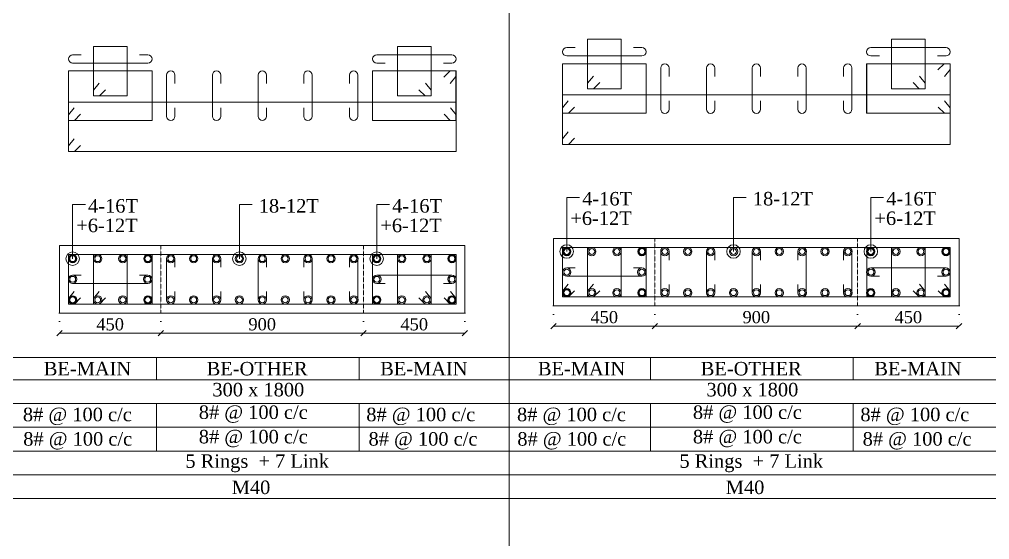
# Model space of a CAD drawing. Header units: millimetres. Extents: x 303 to 27724, y 300 to 68956.
# Drawn here: x 10195 to 14502, y 37209 to 39520 of the extents above; entities that cross this region are included whole.
import ezdxf

# ---------------------------------------------------------------- set-up
doc = ezdxf.new("R2010")
doc.units = ezdxf.units.MM
doc.linetypes.add('( Hidden )', pattern=[0.375, 0.25, -0.125])
doc.linetypes.add('DOT2', pattern=[0.125, 0, -0.125])
doc.layers.get('Defpoints').update_dxf_attribs({"lineweight": 0})
for name, color, linetype, lineweight in [('S-COL. STEEL DIA', 1, 'Continuous', 9), ('S-DIM FOOTING', 7, 'Continuous', 0), ('S-SECTION', 5, 'Continuous', 0), ('S-SECTION MARK', 7, 'Continuous', 0), ('S-SHEET', 7, 'Continuous', 0), ('S-STEEL', 1, 'Continuous', 9), ('S-STEEL-1', 1, 'Continuous', 0), ('S-STEEL-1 C.S.', 106, 'Continuous', 0), ('S-TEXT', 7, 'Continuous', 0)]:
    doc.layers.add(name, color=color, linetype=linetype, lineweight=lineweight)
doc.styles.add('AR', font='ARIALUNI.TTF', dxfattribs={"width": 0.8})
doc.styles.add('S-ROMANS', font='times.ttf')
doc.styles.add('TEXT', font='times.ttf')
doc.dimstyles.new('100', dxfattribs={"dimtxt": 180, "dimasz": 80, "dimexe": 0.18, "dimexo": 0.0625, "dimgap": 1, "dimtad": 1, "dimdec": 0, "dimzin": 0, "dimdsep": 46, "dimtxsty": 'AR', "dimblk": 'DOT', "dimcen": 0.09, "dimse1": 1, "dimse2": 1, "dimclrd": 50, "dimclrt": 256, "dimadec": 0, "dimazin": 0, "dimtfac": 1, "dimtdec": 0, "dimtix": 1, "dimtofl": 0, "dimtmove": 2, "dimatfit": 0, "dimfxl": 1, "dimtolj": 1, "dimtzin": 0, "dimlwd": -1, "dimarcsym": 0})
doc.dimstyles.new('SETU', dxfattribs={"dimtxt": 230, "dimasz": 0.2, "dimexe": 0.1, "dimexo": 0.1, "dimgap": 0.05, "dimtad": 1, "dimdec": 0, "dimzin": 0, "dimdsep": 46, "dimtxsty": 'TEXT', "dimblk": 'OBLIQUE', "dimcen": 0.09, "dimdle": 0.1, "dimclrd": 4, "dimclre": 256, "dimclrt": 256, "dimadec": 1, "dimazin": 0, "dimtfac": 1, "dimtdec": 0, "dimtix": 1, "dimtofl": 0, "dimtmove": 2, "dimatfit": 0, "dimfxl": 1, "dimtolj": 1, "dimtzin": 0, "dimlwd": -1, "dimlwe": -1, "dimarcsym": 1})

# ---------------------------------------------------------------- blocks, each defined once
blk = doc.blocks.new('*U4')
at = {"layer": 'S-COL. STEEL DIA'}
h = blk.add_hatch(color=256, dxfattribs=at)
h.dxf.hatch_style = 1
h.paths.add_polyline_path([(-18.5, 0, 1), (18.5, 0, 1)])
h.paths.add_polyline_path([(13, 0, -1), (-13, 0, -1)], flags=16)
at = {"layer": 'S-COL. STEEL DIA', "lineweight": 5}
for radius in [18.5, 13]:
    blk.add_circle((0, 0), radius, dxfattribs=at)
blk = doc.blocks.new('*U6')
at = {"layer": 'S-COL. STEEL DIA', "lineweight": 5}
for radius in [18.5, 13, 13]:
    blk.add_circle((0, 0), radius, dxfattribs=at)
blk = doc.blocks.new('_Oblique')
at = {"color": 0, "linetype": 'ByBlock', "lineweight": -2}
blk.add_line((-0.5, -0.5), (0.5, 0.5), dxfattribs=at)
blk = doc.blocks.new('*D2049')
at = {"layer": 'Defpoints', "color": 0}
for p in [(10372.5, 38215.5), (10822.5, 38215.5), (10822.5, 38125.6)]:
    blk.add_point(p, dxfattribs=at)
at = {"layer": 'S-DIM FOOTING', "linetype": 'DOT2', "ltscale": 300}
for p, q in [((10372.5, 38215.3), (10372.5, 38125.5)), ((10822.5, 38215.3), (10822.5, 38125.5))]:
    blk.add_line(p, q, dxfattribs=at)
at = {"layer": 'S-DIM FOOTING', "ltscale": 300}
blk.add_line((10372.4, 38125.6), (10822.6, 38125.6), dxfattribs=at)
at = {"layer": 'S-DIM FOOTING', "linetype": 'ByBlock', "xscale": 24, "yscale": 24, "zscale": 24, "rotation": 180}
blk.add_blockref('_Oblique', (10372.5, 38125.6), dxfattribs=at)
at = {"layer": 'S-DIM FOOTING', "linetype": 'ByBlock', "xscale": 24, "yscale": 24, "zscale": 24}
blk.add_blockref('_Oblique', (10822.5, 38125.6), dxfattribs=at)
at = {"layer": 'S-DIM FOOTING', "insert": (10597.5, 38165.1), "char_height": 54, "attachment_point": 5, "style": 'TEXT'}
blk.add_mtext('\\A1;450', dxfattribs=at)
blk = doc.blocks.new('*D2050')
at = {"layer": 'Defpoints', "color": 0}
for p in [(10822.5, 38215.5), (11722.5, 38215.5), (11722.5, 38125.6)]:
    blk.add_point(p, dxfattribs=at)
at = {"layer": 'S-DIM FOOTING', "linetype": 'DOT2', "ltscale": 300}
for p, q in [((10822.5, 38215.3), (10822.5, 38125.5)), ((11722.5, 38215.3), (11722.5, 38125.5))]:
    blk.add_line(p, q, dxfattribs=at)
at = {"layer": 'S-DIM FOOTING', "ltscale": 300}
blk.add_line((10822.4, 38125.6), (11722.6, 38125.6), dxfattribs=at)
at = {"layer": 'S-DIM FOOTING', "linetype": 'ByBlock', "xscale": 24, "yscale": 24, "zscale": 24, "rotation": 180}
blk.add_blockref('_Oblique', (10822.5, 38125.6), dxfattribs=at)
at = {"layer": 'S-DIM FOOTING', "linetype": 'ByBlock', "xscale": 24, "yscale": 24, "zscale": 24}
blk.add_blockref('_Oblique', (11722.5, 38125.6), dxfattribs=at)
at = {"layer": 'S-DIM FOOTING', "insert": (11272.5, 38165.1), "char_height": 54, "attachment_point": 5, "style": 'TEXT'}
blk.add_mtext('\\A1;900', dxfattribs=at)
blk = doc.blocks.new('*D2051')
at = {"layer": 'Defpoints', "color": 0}
for p in [(11722.5, 38215.5), (12172.5, 38215.5), (12172.5, 38125.6)]:
    blk.add_point(p, dxfattribs=at)
at = {"layer": 'S-DIM FOOTING', "linetype": 'DOT2', "ltscale": 300}
for p, q in [((11722.5, 38215.3), (11722.5, 38125.5)), ((12172.5, 38215.3), (12172.5, 38125.5))]:
    blk.add_line(p, q, dxfattribs=at)
at = {"layer": 'S-DIM FOOTING', "ltscale": 300}
blk.add_line((11722.4, 38125.6), (12172.6, 38125.6), dxfattribs=at)
at = {"layer": 'S-DIM FOOTING', "linetype": 'ByBlock', "xscale": 24, "yscale": 24, "zscale": 24, "rotation": 180}
blk.add_blockref('_Oblique', (11722.5, 38125.6), dxfattribs=at)
at = {"layer": 'S-DIM FOOTING', "linetype": 'ByBlock', "xscale": 24, "yscale": 24, "zscale": 24}
blk.add_blockref('_Oblique', (12172.5, 38125.6), dxfattribs=at)
at = {"layer": 'S-DIM FOOTING', "insert": (11947.5, 38165.1), "char_height": 54, "attachment_point": 5, "style": 'TEXT'}
blk.add_mtext('\\A1;450', dxfattribs=at)
blk = doc.blocks.new('_Dot')
at = {"linetype": 'ByBlock', "lineweight": -2}
blk.add_line((-0.5, 0), (-1, 0), dxfattribs=at)
at = {"linetype": 'ByBlock', "const_width": 0.5}
blk.add_lwpolyline([(-0.25, 0, 1), (0.25, 0, 1)], format="xyb", close=True, dxfattribs=at)
blk = doc.blocks.new('*D2094')
at = {"layer": 'Defpoints', "color": 0}
for p in [(12566.1, 38247.3), (13016.1, 38247.3), (13016.1, 38157.4)]:
    blk.add_point(p, dxfattribs=at)
at = {"layer": 'S-DIM FOOTING', "linetype": 'DOT2', "ltscale": 300}
for p, q in [((12566.1, 38247.1), (12566.1, 38157.3)), ((13016.1, 38247.1), (13016.1, 38157.3))]:
    blk.add_line(p, q, dxfattribs=at)
at = {"layer": 'S-DIM FOOTING', "ltscale": 300}
blk.add_line((12566, 38157.4), (13016.2, 38157.4), dxfattribs=at)
at = {"layer": 'S-DIM FOOTING', "linetype": 'ByBlock', "xscale": 24, "yscale": 24, "zscale": 24, "rotation": 180}
blk.add_blockref('_Oblique', (12566.1, 38157.4), dxfattribs=at)
at = {"layer": 'S-DIM FOOTING', "linetype": 'ByBlock', "xscale": 24, "yscale": 24, "zscale": 24}
blk.add_blockref('_Oblique', (13016.1, 38157.4), dxfattribs=at)
at = {"layer": 'S-DIM FOOTING', "insert": (12791.1, 38196.9), "char_height": 54, "attachment_point": 5, "style": 'TEXT'}
blk.add_mtext('\\A1;450', dxfattribs=at)
blk = doc.blocks.new('*D2095')
at = {"layer": 'Defpoints', "color": 0}
for p in [(13016.1, 38247.3), (13916.1, 38247.3), (13916.1, 38157.4)]:
    blk.add_point(p, dxfattribs=at)
at = {"layer": 'S-DIM FOOTING', "linetype": 'DOT2', "ltscale": 300}
for p, q in [((13016.1, 38247.1), (13016.1, 38157.3)), ((13916.1, 38247.1), (13916.1, 38157.3))]:
    blk.add_line(p, q, dxfattribs=at)
at = {"layer": 'S-DIM FOOTING', "ltscale": 300}
blk.add_line((13016, 38157.4), (13916.2, 38157.4), dxfattribs=at)
at = {"layer": 'S-DIM FOOTING', "linetype": 'ByBlock', "xscale": 24, "yscale": 24, "zscale": 24, "rotation": 180}
blk.add_blockref('_Oblique', (13016.1, 38157.4), dxfattribs=at)
at = {"layer": 'S-DIM FOOTING', "linetype": 'ByBlock', "xscale": 24, "yscale": 24, "zscale": 24}
blk.add_blockref('_Oblique', (13916.1, 38157.4), dxfattribs=at)
at = {"layer": 'S-DIM FOOTING', "insert": (13466.1, 38196.9), "char_height": 54, "attachment_point": 5, "style": 'TEXT'}
blk.add_mtext('\\A1;900', dxfattribs=at)
blk = doc.blocks.new('*D2096')
at = {"layer": 'Defpoints', "color": 0}
for p in [(13916.1, 38247.3), (14366.1, 38247.3), (14366.1, 38157.4)]:
    blk.add_point(p, dxfattribs=at)
at = {"layer": 'S-DIM FOOTING', "linetype": 'DOT2', "ltscale": 300}
for p, q in [((13916.1, 38247.1), (13916.1, 38157.3)), ((14366.1, 38247.1), (14366.1, 38157.3))]:
    blk.add_line(p, q, dxfattribs=at)
at = {"layer": 'S-DIM FOOTING', "ltscale": 300}
blk.add_line((13916, 38157.4), (14366.2, 38157.4), dxfattribs=at)
at = {"layer": 'S-DIM FOOTING', "linetype": 'ByBlock', "xscale": 24, "yscale": 24, "zscale": 24, "rotation": 180}
blk.add_blockref('_Oblique', (13916.1, 38157.4), dxfattribs=at)
at = {"layer": 'S-DIM FOOTING', "linetype": 'ByBlock', "xscale": 24, "yscale": 24, "zscale": 24}
blk.add_blockref('_Oblique', (14366.1, 38157.4), dxfattribs=at)
at = {"layer": 'S-DIM FOOTING', "insert": (14141.1, 38196.9), "char_height": 54, "attachment_point": 5, "style": 'TEXT'}
blk.add_mtext('\\A1;450', dxfattribs=at)

msp = doc.modelspace()

# ---------------------------------------------------------------- linework, layer by layer
at = {"layer": 'S-SECTION'}
for points, elevation in [([(12172.5, 38215.5), (12172.5, 38515.5), (10372.5, 38515.5), (10372.5, 38215.5)], -0.6), ([(14366.1, 38247.3), (14366.1, 38547.3), (12566.1, 38547.3), (12566.1, 38247.3)], -0.5)]:
    msp.add_lwpolyline(points, close=True, dxfattribs=dict(at, elevation=elevation))
at = {"layer": 'S-SHEET'}
for p, q in [((12369.1, 68956, -0.3), (12369.1, 299.8, 0.2)), ((303, 38018.4, 7), (27724.1, 38018.4, 7)), ((10803, 38018.2, -1.3), (10803, 37918.7, -1.3)), ((11703, 38018.2, -1.3), (11703, 37918.7, -1.3)), ((12996.6, 38018.2, 0.3), (12996.6, 37918.7, 0.3)), ((13896.6, 38018.2, 0.3), (13896.6, 37918.7, 0.3)), ((303, 37918.9, -1), (27724.1, 37918.9, -1)), ((303, 37813.6, -1), (27724.1, 37813.6, -1)), ((303, 37813.6, -1), (27724.1, 37813.6, -1)), ((10803, 37813.5, -1.3), (10803, 37602.2, -1.3)), ((11703, 37813.5, -1.3), (11703, 37602.2, -1.3)), ((12996.6, 37813.5, 0.3), (12996.6, 37602.2, 0.3)), ((13896.6, 37813.5, 0.3), (13896.6, 37602.2, 0.3)), ((303, 37707.9, -1), (27724.1, 37707.9, -1)), ((303, 37602.3, -1), (27724.1, 37602.3, -1)), ((303, 37496.8, -1), (27724.1, 37496.8, -1))]:
    msp.add_line(p, q, dxfattribs=at)
at = {"layer": 'S-SHEET', "color": 0}
msp.add_line((303, 37391.3, -1), (27724.1, 37391.3, -1), dxfattribs=at)
at = {"layer": 'S-STEEL', "color": 3}
for points, elevation in [([(12662.3, 39394.5), (12624.5, 39394.5, 1), (12624.5, 39357.6), (12958.4, 39357.6, 1), (12958.4, 39394.5), (12921.2, 39394.5)], -0.5), ([(14012.3, 39357.6), (13974.5, 39357.6, -1), (13974.5, 39394.5), (14308.4, 39394.5, -1), (14308.4, 39357.6), (14271.2, 39357.6)], -0.5), ([(10468.7, 39362.7), (10431, 39362.7, 1), (10431, 39325.8), (10764.9, 39325.8, 1), (10764.9, 39362.7), (10727.6, 39362.7)], -0.6), ([(11818.7, 39325.9), (11781, 39325.9, -1), (11781, 39362.8), (12114.9, 39362.7, -1), (12114.9, 39325.8), (12077.6, 39325.8)], -0.6), ([(10884.9, 39127), (10884.9, 39089.3, -1), (10848, 39089.3), (10848, 39272.4, -1), (10884.9, 39272.4), (10884.9, 39235.2)], -0.6), ([(11088.2, 39127), (11088.2, 39089.3, -1), (11051.2, 39089.3), (11051.2, 39272.4, -1), (11088.2, 39272.4), (11088.2, 39235.2)], -0.6), ([(11291.4, 39127), (11291.4, 39089.3, -1), (11254.5, 39089.3), (11254.5, 39272.4, -1), (11291.4, 39272.4), (11291.4, 39235.2)], -0.6), ([(11456.9, 39127), (11456.9, 39089.3, 1), (11493.8, 39089.3), (11493.8, 39272.4, 1), (11456.9, 39272.4), (11456.9, 39235.2)], -0.6), ([(11660.1, 39127), (11660.1, 39089.3, 1), (11697, 39089.3), (11697, 39272.4, 1), (11660.1, 39272.4), (11660.1, 39235.2)], -0.6), ([(13078.5, 39158.8), (13078.5, 39121.1, -1), (13041.6, 39121.1), (13041.6, 39304.2, -1), (13078.5, 39304.2), (13078.5, 39267)], -0.5), ([(13281.7, 39158.8), (13281.7, 39121.1, -1), (13244.8, 39121.1), (13244.8, 39304.2, -1), (13281.7, 39304.2), (13281.7, 39267)], -0.5), ([(13484.9, 39158.8), (13484.9, 39121.1, -1), (13448, 39121.1), (13448, 39304.2, -1), (13484.9, 39304.2), (13484.9, 39267)], -0.5), ([(13650.5, 39158.8), (13650.5, 39121.1, 1), (13687.4, 39121.1), (13687.4, 39304.2, 1), (13650.5, 39304.2), (13650.5, 39267)], -0.5), ([(13853.7, 39158.8), (13853.7, 39121.1, 1), (13890.6, 39121.1), (13890.6, 39304.2, 1), (13853.7, 39304.2), (13853.7, 39267)], -0.5), ([(13078.5, 38451.1), (13078.5, 38488.8, 1), (13041.6, 38488.8), (13041.6, 38305.7, 1), (13078.5, 38305.7), (13078.5, 38342.9)], -0.5), ([(13281.7, 38451.1), (13281.7, 38488.8, 1), (13244.8, 38488.8), (13244.8, 38305.7, 1), (13281.7, 38305.7), (13281.7, 38342.9)], -0.5), ([(13484.9, 38451.1), (13484.9, 38488.8, 1), (13448, 38488.8), (13448, 38305.7, 1), (13484.9, 38305.7), (13484.9, 38342.9)], -0.5), ([(13650.5, 38451.1), (13650.5, 38488.8, -1), (13687.4, 38488.8), (13687.4, 38305.7, -1), (13650.5, 38305.7), (13650.5, 38342.9)], -0.5), ([(13853.7, 38451.1), (13853.7, 38488.8, -1), (13890.6, 38488.8), (13890.6, 38305.7, -1), (13853.7, 38305.7), (13853.7, 38342.9)], -0.5), ([(10884.9, 38419.3), (10884.9, 38457, 1), (10848, 38457), (10848, 38273.9, 1), (10884.9, 38273.9), (10884.9, 38311.2)], -0.6), ([(11088.2, 38419.3), (11088.2, 38457, 1), (11051.2, 38457), (11051.2, 38273.9, 1), (11088.2, 38273.9), (11088.2, 38311.2)], -0.6), ([(11291.4, 38419.3), (11291.4, 38457, 1), (11254.5, 38457), (11254.5, 38273.9, 1), (11291.4, 38273.9), (11291.4, 38311.2)], -0.6), ([(11456.9, 38419.3), (11456.9, 38457, -1), (11493.8, 38457), (11493.8, 38273.9, -1), (11456.9, 38273.9), (11456.9, 38311.2)], -0.6), ([(11660.1, 38419.3), (11660.1, 38457, -1), (11697, 38457), (11697, 38273.9, -1), (11660.1, 38273.9), (11660.1, 38311.2)], -0.6), ([(10468.7, 38383.9), (10431, 38383.9, 1), (10431, 38347), (10764.9, 38347, 1), (10764.9, 38383.9), (10727.6, 38383.9)], -0.6), ([(11818.7, 38347), (11781, 38347, -1), (11781, 38383.9), (12114.9, 38383.9, -1), (12114.9, 38347), (12077.6, 38347)], -0.6), ([(12662.3, 38415.7), (12624.5, 38415.7, 1), (12624.5, 38378.8), (12958.4, 38378.8, 1), (12958.4, 38415.7), (12921.2, 38415.7)], -0.5), ([(14012.3, 38378.8), (13974.5, 38378.8, -1), (13974.5, 38415.7), (14308.4, 38415.7, -1), (14308.4, 38378.8), (14271.2, 38378.8)], -0.5)]:
    msp.add_lwpolyline(points, format="xyb", dxfattribs=dict(at, elevation=elevation))
at = {"layer": 'S-STEEL', "color": 1}
for points, elevation in [([(12079, 39263.6), (12106.5, 39291), (12132.5, 39291), (12132.5, 39071), (11761.7, 39071), (11761.7, 39291), (12132.5, 39291), (12132.5, 39265.9), (12107.3, 39235.1)], -0.6), ([(14272.6, 39295.4), (14300.1, 39322.7), (14326.1, 39322.7), (14326.1, 39102.7), (13955.3, 39102.7), (13955.3, 39322.7), (14326.1, 39322.7), (14326.1, 39297.7), (14300.9, 39266.9)], -0.5), ([(12659.6, 38992), (12632.1, 38964.7), (12606.1, 38964.7), (12606.1, 39184.7), (14326.9, 39184.7), (14326.9, 38964.7), (12606.1, 38964.7), (12606.1, 38989.7), (12631.3, 39020.6)], -0.5), ([(10466.1, 38960.2), (10438.5, 38932.9), (10412.5, 38932.9), (10412.5, 39152.9), (12133.3, 39152.9), (12133.3, 38932.9), (10412.5, 38932.9), (10412.5, 38957.9), (10437.7, 38988.8)], -0.6), ([(12659.6, 38314.6), (12632.1, 38287.3), (12606.1, 38287.3), (12606.1, 38507.3), (14326.9, 38507.3), (14326.9, 38287.3), (12606.1, 38287.3), (12606.1, 38312.3), (12631.3, 38343.2)], -0.5), ([(10466.1, 38282.8), (10438.5, 38255.5), (10412.5, 38255.5), (10412.5, 38475.5), (12133.3, 38475.5), (12133.3, 38255.5), (10412.5, 38255.5), (10412.5, 38280.5), (10437.7, 38311.4)], -0.6)]:
    msp.add_lwpolyline(points, dxfattribs=dict(at, elevation=elevation))
at = {"layer": 'S-STEEL-1', "color": 41}
for points, elevation in [([(12770.9, 39239.5), (12743.4, 39212.1), (12717.4, 39212.1), (12717.4, 39432.1), (12866.8, 39432.1), (12866.8, 39212.1), (12717.4, 39212.1), (12717.4, 39237.2), (12742.6, 39268)], -0.5), ([(14162, 39239.5), (14189.6, 39212.1), (14215.6, 39212.1), (14215.6, 39432.1), (14066.2, 39432.1), (14066.2, 39212.1), (14215.6, 39212.1), (14215.6, 39237.2), (14190.4, 39268)], -0.5), ([(10577.4, 39207.7), (10549.8, 39180.3), (10523.8, 39180.3), (10523.8, 39400.3), (10673.2, 39400.3), (10673.2, 39180.3), (10523.8, 39180.3), (10523.8, 39205.4), (10549, 39236.2)], -0.6), ([(11968.5, 39207.7), (11996, 39180.3), (12022, 39180.3), (12022, 39400.3), (11872.6, 39400.3), (11872.6, 39180.3), (12022, 39180.3), (12022, 39205.4), (11996.8, 39236.2)], -0.6), ([(12770.9, 38314.6), (12743.4, 38287.3), (12717.4, 38287.3), (12717.4, 38507.3), (12866.8, 38507.3), (12866.8, 38287.3), (12717.4, 38287.3), (12717.4, 38312.3), (12742.6, 38343.2)], -0.5), ([(14162, 38314.6), (14189.6, 38287.3), (14215.6, 38287.3), (14215.6, 38507.3), (14066.2, 38507.3), (14066.2, 38287.3), (14215.6, 38287.3), (14215.6, 38312.3), (14190.4, 38343.2)], -0.5), ([(10577.4, 38282.8), (10549.8, 38255.5), (10523.8, 38255.5), (10523.8, 38475.5), (10673.2, 38475.5), (10673.2, 38255.5), (10523.8, 38255.5), (10523.8, 38280.5), (10549, 38311.4)], -0.6), ([(11968.5, 38282.8), (11996, 38255.5), (12022, 38255.5), (12022, 38475.5), (11872.6, 38475.5), (11872.6, 38255.5), (12022, 38255.5), (12022, 38280.5), (11996.8, 38311.4)], -0.6)]:
    msp.add_lwpolyline(points, dxfattribs=dict(at, elevation=elevation))
at = {"layer": 'S-STEEL-1', "color": 6}
for points, elevation in [([(10466.1, 39098.3), (10438.5, 39071), (10412.5, 39071), (10412.5, 39291), (10783.3, 39291), (10783.3, 39071), (10412.5, 39071), (10412.5, 39096), (10437.7, 39126.8)], -0.6), ([(12079.8, 39098.3), (12107.3, 39071), (12133.3, 39071), (12133.3, 39291), (11762.5, 39291), (11762.5, 39071), (12133.3, 39071), (12133.3, 39096), (12108.1, 39126.8)], -0.6), ([(12659.6, 39130.1), (12632.1, 39102.7), (12606.1, 39102.7), (12606.1, 39322.7), (12976.9, 39322.7), (12976.9, 39102.7), (12606.1, 39102.7), (12606.1, 39127.8), (12631.3, 39158.6)], -0.5), ([(14273.3, 39130.1), (14300.9, 39102.7), (14326.9, 39102.7), (14326.9, 39322.7), (13956.1, 39322.7), (13956.1, 39102.7), (14326.9, 39102.7), (14326.9, 39127.8), (14301.7, 39158.6)], -0.5), ([(12659.6, 38314.6), (12632.1, 38287.3), (12606.1, 38287.3), (12606.1, 38507.3), (12976.9, 38507.3), (12976.9, 38287.3), (12606.1, 38287.3), (12606.1, 38312.3), (12631.3, 38343.2)], -0.5), ([(14273.3, 38314.6), (14300.9, 38287.3), (14326.9, 38287.3), (14326.9, 38507.3), (13956.1, 38507.3), (13956.1, 38287.3), (14326.9, 38287.3), (14326.9, 38312.3), (14301.7, 38343.2)], -0.5), ([(10466.1, 38282.8), (10438.5, 38255.5), (10412.5, 38255.5), (10412.5, 38475.5), (10783.3, 38475.5), (10783.3, 38255.5), (10412.5, 38255.5), (10412.5, 38280.5), (10437.7, 38311.4)], -0.6), ([(12079.8, 38282.8), (12107.3, 38255.5), (12133.3, 38255.5), (12133.3, 38475.5), (11762.5, 38475.5), (11762.5, 38255.5), (12133.3, 38255.5), (12133.3, 38280.5), (12108.1, 38311.4)], -0.6)]:
    msp.add_lwpolyline(points, dxfattribs=dict(at, elevation=elevation))
at = {"layer": 'S-STEEL-1 C.S.', "color": 8, "linetype": '( Hidden )'}
for p, q in [((10822.5, 38215.5, -0.6), (10822.5, 38515.5, -0.6)), ((11722.5, 38215.5, -0.6), (11722.5, 38515.5, -0.6)), ((13016.1, 38247.3, -0.5), (13016.1, 38547.3, -0.5)), ((13916.1, 38247.3, -0.5), (13916.1, 38547.3, -0.5))]:
    msp.add_line(p, q, dxfattribs=at)

# ---------------------------------------------------------------- block references
at = {"layer": 'S-COL. STEEL DIA', "xscale": -1, "rotation": 180}
for name, p in [('*U4', (12624.5, 38488.8, -0.5)), ('*U6', (13060, 38488.8, -0.5)), ('*U6', (13161.7, 38488.8, -0.5)), ('*U6', (13263.3, 38488.8, -0.5)), ('*U6', (13364.9, 38488.8, -0.5)), ('*U6', (13466.5, 38488.8, -0.5)), ('*U6', (13568.1, 38488.8, -0.5)), ('*U6', (13669.7, 38488.8, -0.5)), ('*U6', (13771.3, 38488.8, -0.5)), ('*U6', (13872.9, 38488.8, -0.5)), ('*U4', (13974.5, 38488.8, -0.5)), ('*U6', (14085.8, 38488.8, -0.5)), ('*U6', (14197.1, 38488.8, -0.5)), ('*U4', (10431, 38457, -0.6)), ('*U6', (10866.5, 38457, -0.6)), ('*U6', (10968.1, 38457, -0.6)), ('*U6', (11069.7, 38457, -0.6)), ('*U6', (11171.3, 38457, -0.6)), ('*U6', (11272.9, 38457, -0.6)), ('*U6', (11374.5, 38457, -0.6)), ('*U6', (11476.1, 38457, -0.6)), ('*U6', (11577.8, 38457, -0.6)), ('*U6', (11679.4, 38457, -0.6)), ('*U4', (11781, 38457, -0.6)), ('*U6', (11892.3, 38457, -0.6)), ('*U6', (12003.6, 38457, -0.6))]:
    msp.add_blockref(name, p, dxfattribs=at)
at = {"layer": 'S-COL. STEEL DIA', "rotation": 180}
for name, p in [('*U6', (12735.8, 38488.8, -0.5)), ('*U6', (12847.1, 38488.8, -0.5)), ('*U4', (12958.4, 38488.8, -0.5)), ('*U4', (14308.4, 38488.8, -0.5)), ('*U6', (10542.3, 38457, -0.6)), ('*U6', (10653.6, 38457, -0.6)), ('*U4', (10764.9, 38457, -0.6)), ('*U4', (12114.9, 38457, -0.6))]:
    msp.add_blockref(name, p, dxfattribs=at)
at = {"layer": 'S-COL. STEEL DIA'}
for name, p in [('*U6', (10431, 38365.5, -0.6)), ('*U6', (11781.8, 38365.5, -0.6)), ('*U6', (12624.5, 38397.3, -0.5)), ('*U6', (13975.3, 38397.3, -0.5)), ('*U4', (10431, 38273.9, -0.6)), ('*U6', (10866.5, 38273.9, -0.6)), ('*U6', (10968.1, 38273.9, -0.6)), ('*U6', (11069.7, 38273.9, -0.6)), ('*U6', (11171.3, 38273.9, -0.6)), ('*U6', (11272.9, 38273.9, -0.6)), ('*U6', (11374.5, 38273.9, -0.6)), ('*U6', (11476.1, 38273.9, -0.6)), ('*U6', (11577.8, 38273.9, -0.6)), ('*U6', (11679.4, 38273.9, -0.6)), ('*U4', (11781, 38273.9, -0.6)), ('*U6', (11892.3, 38273.9, -0.6)), ('*U6', (12003.6, 38273.9, -0.6)), ('*U4', (12624.5, 38305.7, -0.5)), ('*U6', (13060, 38305.7, -0.5)), ('*U6', (13161.7, 38305.7, -0.5)), ('*U6', (13263.3, 38305.7, -0.5)), ('*U6', (13364.9, 38305.7, -0.5)), ('*U6', (13466.5, 38305.7, -0.5)), ('*U6', (13568.1, 38305.7, -0.5)), ('*U6', (13669.7, 38305.7, -0.5)), ('*U6', (13771.3, 38305.7, -0.5)), ('*U6', (13872.9, 38305.7, -0.5)), ('*U4', (13974.5, 38305.7, -0.5)), ('*U6', (14085.8, 38305.7, -0.5)), ('*U6', (14197.1, 38305.7, -0.5))]:
    msp.add_blockref(name, p, dxfattribs=at)
at = {"layer": 'S-COL. STEEL DIA', "xscale": -1}
for name, p in [('*U6', (10764.1, 38365.5, -0.6)), ('*U6', (12114.9, 38365.5, -0.6)), ('*U6', (12957.6, 38397.3, -0.5)), ('*U6', (14308.4, 38397.3, -0.5)), ('*U6', (10542.3, 38273.9, -0.6)), ('*U6', (10653.6, 38273.9, -0.6)), ('*U4', (10764.9, 38273.9, -0.6)), ('*U4', (12114.9, 38273.9, -0.6)), ('*U6', (12735.8, 38305.7, -0.5)), ('*U6', (12847.1, 38305.7, -0.5)), ('*U4', (12958.4, 38305.7, -0.5)), ('*U4', (14308.4, 38305.7, -0.5))]:
    msp.add_blockref(name, p, dxfattribs=at)

# ---------------------------------------------------------------- texts
at = {"layer": 'S-TEXT', "color": 7, "style": 'TEXT'}
for s, p in [('18-12T', (11257.1, 38661.7, -0.6)), ('4-16T', (12692.9, 38693.5, -0.5)), ('18-12T', (13450.7, 38693.5, -0.5)), ('4-16T', (14042.9, 38693.5, -0.5)), ('4-16T', (10499.3, 38661.7, -0.6)), ('4-16T', (11849.3, 38661.7, -0.6)), ('+6-12T', (12640.5, 38606.7, -0.5)), ('+6-12T', (13990.5, 38606.7, -0.5)), ('+6-12T', (10447, 38574.9, -0.6)), ('+6-12T', (11797, 38574.9, -0.6))]:
    msp.add_text(s, height=60, dxfattribs=at).set_placement(p)
at = {"layer": 'S-TEXT', "style": 'S-ROMANS'}
for s, p in [('BE-MAIN ', (10303, 37938.4, -1.3)), ('BE-OTHER', (11026, 37938.4, -1.3)), ('BE-MAIN ', (11796.5, 37938.4, -1.3)), ('BE-MAIN ', (12496.6, 37938.4, 0.3)), ('BE-OTHER', (13219.6, 37938.4, 0.3)), ('BE-MAIN ', (13990.1, 37938.4, 0.3)), ('300 x 1800', (11051.3, 37845.2, -1.3)), ('300 x 1800', (13244.8, 37845.2, 0.3)), ('8# @ 100 c/c', (10210, 37734.9, -1.3)), ('8# @ 100 c/c', (10991, 37744.9, -1.3)), ('8# @ 100 c/c', (11734.5, 37734.9, -1.3)), ('8# @ 100 c/c', (12403.6, 37734.9, 0.3)), ('8# @ 100 c/c', (13184.6, 37744.9, 0.3)), ('8# @ 100 c/c', (13928.1, 37734.9, 0.3)), ('8# @ 100 c/c', (10991, 37636.3, -1.3)), ('8# @ 100 c/c', (13184.6, 37636.3, 0.3)), ('8# @ 100 c/c', (10211.5, 37626.3, -1.3)), ('8# @ 100 c/c', (11744.5, 37626.3, -1.3)), ('8# @ 100 c/c', (12405.1, 37626.3, 0.3)), ('8# @ 100 c/c', (13938.1, 37626.3, 0.3)), ('5 Rings  + 7 Link', (10931.3, 37527.9, -1.3)), ('5 Rings  + 7 Link', (13124.9, 37527.9, 0.3)), ('M40', (11137.2, 37411.1, -1.3)), ('M40', (13330.7, 37411.1, 0.3))]:
    msp.add_text(s, height=60, dxfattribs=at).set_placement(p)

# ---------------------------------------------------------------- dimensions: what is measured, and where the dimension line sits
at = {"layer": 'S-DIM FOOTING', "ltscale": 300}
for base, p1, p2, picture, middle in [((10822.5, 38125.6, -0.9), (10372.5, 38215.5, -0.6), (10822.5, 38215.5, -0.6), '*D2049', (10597.5, 38165.1, -0.9)), ((11722.5, 38125.6, -0.9), (10822.5, 38215.5, -0.6), (11722.5, 38215.5, -0.6), '*D2050', (11272.5, 38165.1, -0.9)), ((12172.5, 38125.6, -0.9), (11722.5, 38215.5, -0.6), (12172.5, 38215.5, -0.6), '*D2051', (11947.5, 38165.1, -0.9)), ((13016.1, 38157.4, -0.9), (12566.1, 38247.3, -0.5), (13016.1, 38247.3, -0.5), '*D2094', (12791.1, 38196.9, -0.9)), ((13916.1, 38157.4, -0.9), (13016.1, 38247.3, -0.5), (13916.1, 38247.3, -0.5), '*D2095', (13466.1, 38196.9, -0.9)), ((14366.1, 38157.4, -0.9), (13916.1, 38247.3, -0.5), (14366.1, 38247.3, -0.5), '*D2096', (14141.1, 38196.9, -0.9))]:
    dim = msp.add_linear_dim(base=base, p1=p1, p2=p2, angle=180, dimstyle='SETU', override={"dimscale": 1.2, "dimtxt": 45, "dimasz": 20, "dimgap": 10, "dimblk1": 'Oblique', "dimblk2": 'Oblique', "dimsah": 1, "dimclrd": 256, "dimarcsym": 1}, dxfattribs=at)
    dim.commit()
    dim.dimension.update_dxf_attribs({"geometry": picture, "text_midpoint": middle})

# ---------------------------------------------------------------- leaders
at = {"layer": 'S-SECTION MARK'}
for points in [[(12624.5, 38488.8, -0.5), (12624.5, 38729.4, -0.5), (12681, 38729.4, -0.5)], [(13364.9, 38488.8, -0.5), (13364.9, 38729.4, -0.5), (13421.3, 38729.4, -0.5)], [(13974.5, 38488.8, -0.5), (13974.5, 38729.4, -0.5), (14031, 38729.4, -0.5)], [(10431, 38457, -0.6), (10431, 38697.6, -0.6), (10487.4, 38697.6, -0.6)], [(11171.3, 38457, -0.6), (11171.3, 38697.6, -0.6), (11227.7, 38697.6, -0.6)], [(11781, 38457, -0.6), (11781, 38697.6, -0.6), (11837.4, 38697.6, -0.6)]]:
    msp.add_leader(points, dimstyle='100', override={"dimasz": 60, "dimtad": 0, "dimclrd": 256, "dimldrblk": 'DotBlank', "dimfxl": 50, "dimfxlon": 1, "dimarcsym": 1}, dxfattribs=at)

doc.saveas('drawing.dxf')
